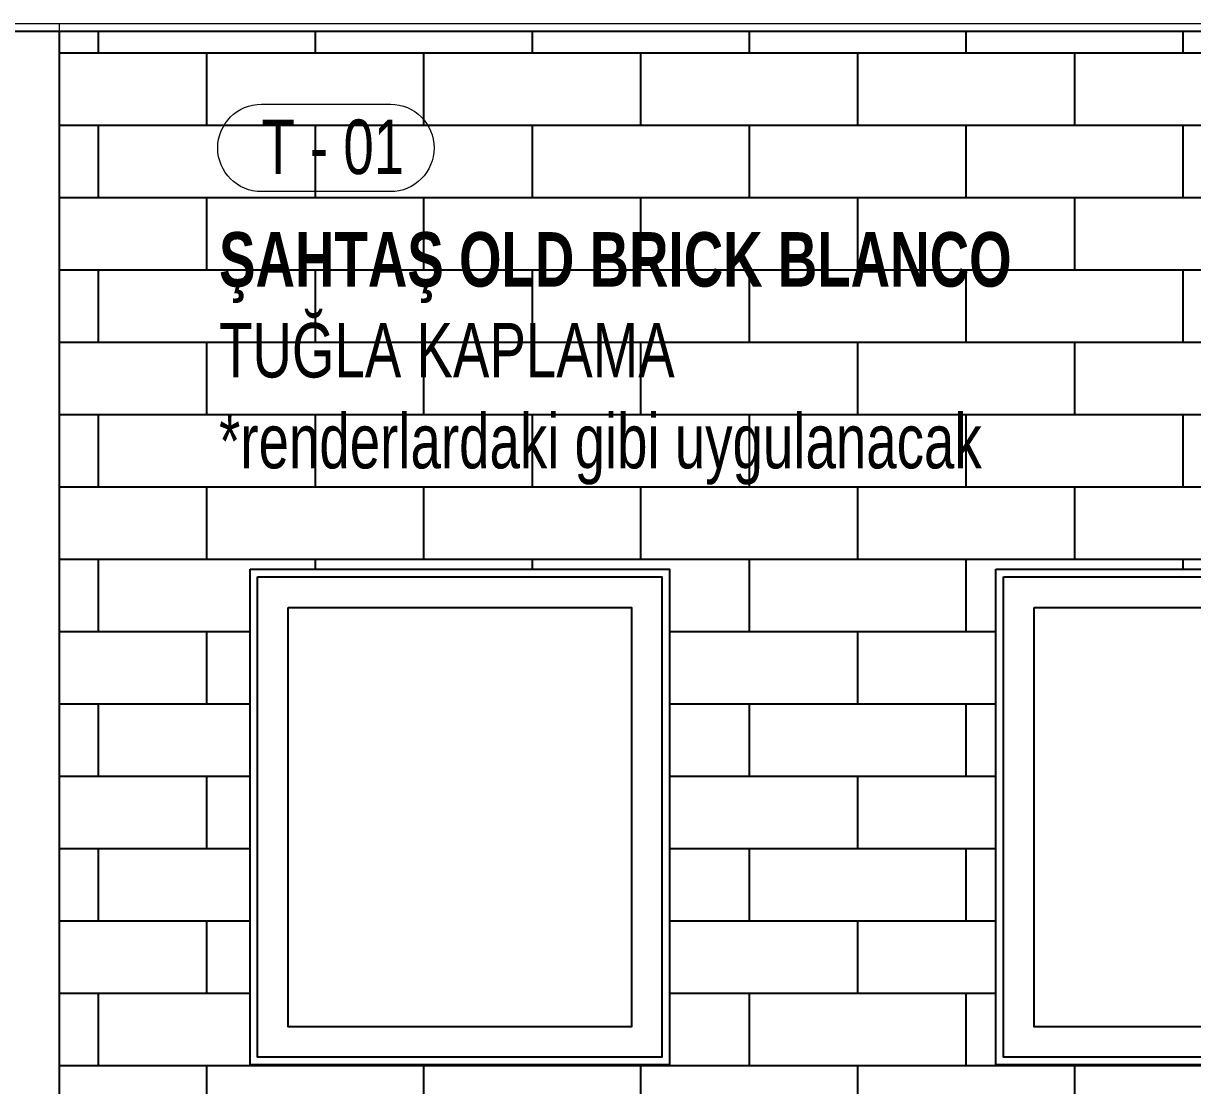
# Model space of a CAD drawing. Header units: millimetres. Extents: x 106699 to 122058, y 158555 to 162844.
# Drawn here: x 108332.9 to 108486.2, y 159778.1 to 159917.4 of the extents above; entities that cross this region are included whole.
import ezdxf

# ---------------------------------------------------------------- set-up
doc = ezdxf.new("R2010")
doc.units = ezdxf.units.MM
doc.layers.add('ahsap kesit on', color=40, linetype='Continuous', lineweight=20)
doc.layers.add('no3_yazı tefriş', color=152, linetype='Continuous', lineweight=0)
doc.layers.add('area', color=200, linetype='Continuous', plot=False)
doc.layers.add('S2000-002 Çizgi', color=7, linetype='Continuous')
doc.styles.add('finish schedule$0$SIMPLEX', font='simplex.shx', dxfattribs={"width": 0.75, "height": 2.5})

# ---------------------------------------------------------------- blocks, each defined once
blk = doc.blocks.new('A$C70724eea')
at = {"layer": 'no3_yazı tefriş', "lineweight": 9, "elevation": 0.21}
blk.add_lwpolyline([(5.74, 40.96, -1), (5.74, 52.43), (22.64, 52.43, -1), (22.64, 40.96)], format="xyb", close=True, dxfattribs=at)
at = {"layer": 'no3_yazı tefriş', "lineweight": 9, "insert": (5.73, 50.41, 0.43), "char_height": 7.1462, "width": 90.8995, "attachment_point": 1, "style": 'finish schedule$0$SIMPLEX'}
blk.add_mtext('{\\fManrope Light|b0|i0|c162|p2;T - 01}', dxfattribs=at)
at = {"layer": 'no3_yazı tefriş', "lineweight": 9, "insert": (0.18, 35.65), "char_height": 7.14621, "attachment_point": 1, "style": 'finish schedule$0$SIMPLEX'}
blk.add_mtext_dynamic_manual_height_columns('{\\fManrope SemiBold|b0|i0|c162|p2;Ş\\fManrope SemiBold|b0|i0|c0|p2;AHTA\\fManrope SemiBold|b0|i0|c162|p2;Ş\\fManrope SemiBold|b0|i0|c0|p2; OLD BRICK BLANCO\\fArial|b0|i0|c162|p34;\\P\\fManrope Light|b0|i0|c162|p2;TUĞLA KAPLAMA^J*renderlardaki gibi uygulanacak}', width=639.9597, gutter_width=250, heights=[0], dxfattribs=at)

msp = doc.modelspace()

# ---------------------------------------------------------------- hatches: boundary and pattern name
at = {"layer": 'S2000-002 Çizgi', "true_color": 0x7a7a7a}
h = msp.add_hatch(dxfattribs=at)
h.set_pattern_fill('AR-BRSTD', color=8, scale=0.14)
h.set_pattern_definition([(0, (-7412.203, -79.098), (0, 9.483852), []), (90, (-7412.203, -79.098), (-14.224, 9.483852), [9.483852, -9.483852])])
h.paths.add_polyline_path([(108337.59, 159676.32), (108337.59, 159916.37), (108638.19, 159916.37), (108638.19, 159676.32), (108633.15, 159676.32), (108633.55, 159690.92), (108634.22, 159692.68), (108634.52, 159696.38), (108634.52, 159703.19), (108634.05, 159705.1), (108633.52, 159705.92), (108633.26, 159706.82), (108633.26, 159720.41), (108633.43, 159720.41), (108633.49, 159720.96), (108633.69, 159721.35), (108633.88, 159721.94), (108634.04, 159722.63), (108634.11, 159723.56), (108634.16, 159724.79), (108634.16, 159726.48), (108634.16, 159728.74), (108634.24, 159732.08), (108634.24, 159734.16), (108633.98, 159735.46), (108633.47, 159736.3), (108633.47, 159736.69), (108633.32, 159736.85), (108633.11, 159736.83), (108633.05, 159736.82), (108633.02, 159737.03), (108632.87, 159737.37), (108632.36, 159737.84), (108631.72, 159738.14), (108631.01, 159738.32), (108630.28, 159738.41), (108629.73, 159738.19), (108629.63, 159738.35), (108629.11, 159738.52), (108628.42, 159738.6), (108627.17, 159738.57), (108626.44, 159738.49), (108626.04, 159738.33), (108625.92, 159738.18), (108625.69, 159738.36), (108624.99, 159738.57), (108624.52, 159738.62), (108624.62, 159739.97), (108624.26, 159742.63), (108622.88, 159745.72), (108620.87, 159748), (108616.81, 159750.08), (108610.82, 159751.54), (108600.81, 159752.19), (108593.91, 159751.3), (108586.88, 159749.21), (108583.27, 159745.73), (108581.34, 159741.93), (108581.49, 159738.75), (108550.53, 159738.75), (108550.66, 159741.18), (108549.41, 159745.14), (108546.65, 159748.11), (108542.4, 159750.16), (108536.47, 159751.57), (108527.64, 159752.28), (108519.51, 159751.12), (108511.79, 159748.59), (108508.44, 159744.77), (108507.4, 159740.65), (108507.49, 159738.79), (108500.8, 159738.45), (108499.26, 159737.39), (108498.21, 159735.68), (108497.64, 159731.93), (108497.88, 159722.47), (108498.72, 159720.01), (108498.71, 159706.26), (108498.03, 159704.9), (108497.2, 159700.8), (108497.61, 159694.32), (108498.84, 159691), (108499, 159689.89), (108498.87, 159683.9), (108498.87, 159676.32), (108475.08, 159676.32), (108474.98, 159690.63), (108475.69, 159692.38), (108476.01, 159694.04), (108476.19, 159697.76), (108476.41, 159704.96), (108475.24, 159707.03), (108475.08, 159720.15), (108475.93, 159722.68), (108475.93, 159725.29), (108475.93, 159732.9), (108475.78, 159735.58), (108475.25, 159736.76), (108473.63, 159738.27), (108470.91, 159738.77), (108466.26, 159738.77), (108466.2, 159740.61), (108465.98, 159741.67), (108465.7, 159743.2), (108464.82, 159745.19), (108463.39, 159747.18), (108461.33, 159748.59), (108457.28, 159750.48), (108451.09, 159751.68), (108443.64, 159752.12), (108435.63, 159751.68), (108428.08, 159749.21), (108424.51, 159745.52), (108422.86, 159741.48), (108423.06, 159738.76), (108392.23, 159738.88), (108392.24, 159741.05), (108391.08, 159744.79), (108389.48, 159747.17), (108385.7, 159749.68), (108378.46, 159751.63), (108370.52, 159752.15), (108362.43, 159751.54), (108355.44, 159749.38), (108352.16, 159747.36), (108350.16, 159744.74), (108349.14, 159741.16), (108349.14, 159738.78), (108343.6, 159738.65), (108341.89, 159738.05), (108340.7, 159737.32), (108339.91, 159735.38), (108339.72, 159734.41), (108339.72, 159729.23), (108339.69, 159721.98), (108340.25, 159720.38), (108340.78, 159718.89), (108340.72, 159711.65), (108340.49, 159706.01), (108339.81, 159704.14), (108339.58, 159702.58), (108339.45, 159697.27), (108339.66, 159692.87), (108340.61, 159690.79), (108340.61, 159687.08), (108340.55, 159676.91), (108340.55, 159676.32)])
h.paths.add_polyline_path([(108362.59, 159845.8), (108417.59, 159845.8), (108417.59, 159780.8), (108362.59, 159780.8)], flags=16)
h.paths.add_polyline_path([(108460.39, 159845.8), (108515.39, 159845.8), (108515.39, 159780.8), (108460.39, 159780.8)], flags=16)
h.paths.add_polyline_path([(108558.19, 159845.8), (108613.19, 159845.8), (108613.19, 159780.8), (108558.19, 159780.8)], flags=16)

# ---------------------------------------------------------------- linework, layer by layer
at = {"layer": 'ahsap kesit on'}
for p, q in [((108043.4, 159917.37), (108558.4, 159917.37)), ((108337.59, 159666.32), (108337.59, 159917.37))]:
    msp.add_line(p, q, dxfattribs=at)
at = {"layer": 'area', "elevation": 0}
msp.add_lwpolyline([(108337.59, 159676.32), (108337.59, 159916.37), (108638.19, 159916.37)], dxfattribs=at)
at = {"layer": 'S2000-002 Çizgi', "color": 8, "true_color": 0x7a7a7a}
msp.add_line((108041.32, 159916.37, 0.03), (108697.4, 159916.37, -0.03), dxfattribs=at)
at = {"layer": 'S2000-002 Çizgi', "color": 8, "true_color": 0x7a7a7a, "elevation": 0}
for points in [[(108362.59, 159845.8), (108417.59, 159845.8), (108417.59, 159780.8), (108362.59, 159780.8), (108362.59, 159845.8)], [(108460.39, 159845.8), (108515.39, 159845.8), (108515.39, 159780.8), (108460.39, 159780.8), (108460.39, 159845.8)]]:
    msp.add_lwpolyline(points, dxfattribs=at)
for points in [[(108363.59, 159844.8), (108416.59, 159844.8), (108416.59, 159781.8), (108363.59, 159781.8)], [(108461.39, 159844.8), (108514.39, 159844.8), (108514.39, 159781.8), (108461.39, 159781.8)], [(108367.59, 159840.8), (108412.59, 159840.8), (108412.59, 159785.8), (108367.59, 159785.8)], [(108465.39, 159840.8), (108510.39, 159840.8), (108510.39, 159785.8), (108465.39, 159785.8)]]:
    msp.add_lwpolyline(points, close=True, dxfattribs=at)

# ---------------------------------------------------------------- block references
at = {"layer": 'S2000-002 Çizgi'}
msp.add_blockref('A$C70724eea', (108358.35, 159854.35), dxfattribs=at)

doc.saveas('drawing.dxf')
